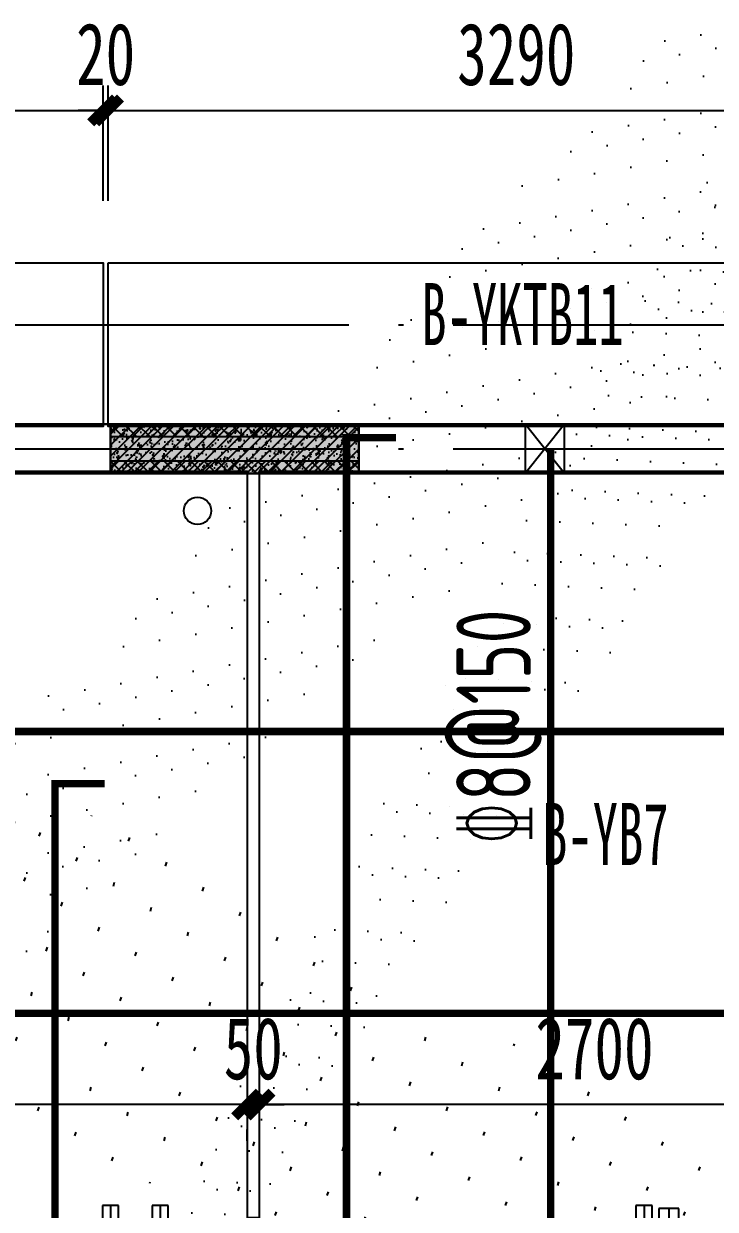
# Model space of a CAD drawing. Extents: x -3200779283 to -8106663, y 659664 to 1123462.
# Drawn here: x -8165750 to -8162964, y 1013871 to 1018652 of the extents above; entities that cross this region are included whole.
import ezdxf
from ezdxf.enums import TextEntityAlignment as Align

# ---------------------------------------------------------------- set-up
doc = ezdxf.new("R2010")
doc.units = 0
doc.header["$LTSCALE"] = 1000
doc.header["$MEASUREMENT"] = 0
for name, pattern in [('125-墙体$0$CENTER2', [1.125, 0.75, -0.125, 0.125, -0.125]), ('125-墙体$0$CONTINOUS', [0]), ('3#-轴线$0$DOTE', [2.4200000000000004, 2, -0.2, 0.02, -0.2]), ('3#4#5#$0$DASH', [0.35, 0.25, -0.1]), ('DASH', [0.35, 0.25, -0.1])]:
    doc.linetypes.add(name, pattern=pattern)
doc.layers.get('Defpoints').update_dxf_attribs({"color": 30, "linetype": 'DASH'})
for name, color, linetype in [('125-墙体$0$DUCT-排烟中心线', 5, '125-墙体$0$CENTER2'), ('125-墙体$0$DUCT-排烟管', 2, 'Continuous'), ('125-墙体$0$DUCT-送风中心线', 5, '125-墙体$0$CENTER2'), ('125-墙体$0$DUCT-送风管', 4, 'Continuous'), ('125-墙体$0$S-SLAB-HOLE', 5, 'Continuous'), ('125-墙体$0$S-WALL', 40, 'Continuous'), ('125-墙体$0$S-WALL-BEAM', 120, 'Continuous'), ('125-墙体$0$S-WALL-COLU', 252, '125-墙体$0$CONTINOUS'), ('125-墙体$0$S-WALL-COLU-HATC', 16, 'Continuous'), ('125-墙体$0$S-WALL-HATC', 253, 'Continuous'), ('125-墙体$0$提结构条件', 7, 'Continuous'), ('125-墙体$0$暖-首层和标准层暖通套管_TZ$0$H-暖洞-穿梁', 3, 'Continuous'), ('3#-轴线$0$A-ANNO-DOTE', 10, '3#-轴线$0$DOTE'), ('3#4#5#$0$PC-SLAB', 6, '3#4#5#$0$DASH'), ('3#4#5#$0$S-ANNO-TEXT', 7, 'Continuous'), ('3#4#5#$0$S-DIMS-SLAB', 120, 'Continuous'), ('3#4#5#$0$S-PC-FQ-WYQ', 4, 'Continuous'), ('3#4#5#$0$S-PC-SLAB', 6, 'Continuous'), ('3#4#5#$0$S-WALL-HATC', 253, 'Continuous'), ('S-ANNO-TEXT', 7, 'Continuous'), ('S-REIN', 1, 'Continuous')]:
    doc.layers.add(name, color=color, linetype=linetype)
doc.layers.add('提资不打印', color=2, linetype='Continuous', plot=False)
doc.styles.add('3#4#5#$0$外部参照 1$0$宋体', font='', dxfattribs={"width": 0.8})
doc.styles.add('3#4#5#$0$楷体', font='', dxfattribs={"width": 0.7})
doc.styles.add('FromPkpm', font='Pkpmeng', dxfattribs={"width": 0.7, "bigfont": 'Pkpmchn'})
doc.styles.get('3#4#5#$0$外部参照 1$0$宋体').set_extended_font_data('SimSun')
doc.styles.get('3#4#5#$0$楷体').set_extended_font_data('KaiTi_GB2312')
doc.dimstyles.new('3#4#5#$0$TSSD_100_100', dxfattribs={"dimtxt": 250, "dimasz": 100, "dimexe": 100, "dimexo": 250, "dimgap": 100, "dimtad": 1, "dimdec": 0, "dimzin": 0, "dimdsep": 46, "dimtxsty": '3#4#5#$0$楷体', "dimblk": '3#4#5#$0$_ArchTick', "dimcen": 0, "dimdle": 100, "dimclrt": 7, "dimadec": 0, "dimazin": 0, "dimtfac": 1, "dimtdec": 0, "dimtix": 1, "dimtmove": 2, "dimatfit": 3, "dimfxl": 1, "dimtolj": 1, "dimtzin": 0, "dimarcsym": 0})

# ---------------------------------------------------------------- blocks, each defined once
blk = doc.blocks.new('jf')
at = {"layer": 'S-REIN', "const_width": 30}
for points in [[(-8161527.666261923, 1005775.647708604), (-8161727.666261923, 1005775.647830674), (-8161727.665773642, 1016983.108613819), (-8161527.665773642, 1016983.108491749)], [(-8168046.750932201, 1015598.000861946), (-8168046.750932201, 1015798.000861946), (-8159234.029296994, 1015798.000861946), (-8159234.029296994, 1015598.000861946)], [(-8162702.726329698, 1011888.004768196), (-8162902.726329698, 1011888.004768196), (-8162902.725841417, 1015588.004768196), (-8162702.725841417, 1015588.004768196)]]:
    blk.add_lwpolyline(points, dxfattribs=at)
at = {"layer": '提资不打印', "color": 2, "const_width": 30}
for points in [[(-8160904.967192148, 1013738.005256478), (-8160904.967192148, 1016938.000861946)], [(-8167976.750932201, 1014662.003791634), (-8159276.793900951, 1014662.003791634)]]:
    blk.add_lwpolyline(points, dxfattribs=at)
at = {"layer": '提资不打印', "lineweight": 25, "style": 'FromPkpm', "width": 0.7}
blk.add_text('%%1328@150', height=300, rotation=90, dxfattribs=at).set_placement((-8160984.967192148, 1015338.002815071))
blk = doc.blocks.new('3#4#5#$0$B-YWQ2')
at = {"layer": '3#4#5#$0$S-PC-FQ-WYQ'}
h = blk.add_hatch(dxfattribs=at)
h.set_pattern_fill('ANSI37', color=256, scale=12, angle=180)
h.set_pattern_definition([(225, (-657507.1811856697, -531964.0313569249), (26.94076836320745, -26.94076836320746), []), (315, (-657507.1811856697, -531964.0313569249), (26.94076836320746, 26.94076836320745), [])])
h.paths.add_polyline_path([(-143805.760363081, 329838.378574529), (-143805.760363081, 329888.378574529), (-144305.7646883298, 329888.3786142177), (-144305.7646883298, 329838.3786142177)])
h = blk.add_hatch(dxfattribs=at)
h.set_pattern_fill('ANSI37', color=256, scale=12, angle=180)
h.set_pattern_definition([(225, (-655807.1767984, -531964.0314528265), (26.94076836320745, -26.94076836320746), []), (315, (-655807.1767984, -531964.0314528265), (26.94076836320746, 26.94076836320745), [])])
h.paths.add_polyline_path([(-141605.7606210168, 329838.3781581313), (-141605.7606210168, 329888.3781581313), (-142605.76030106, 329888.3785183162), (-142605.76030106, 329838.3785183162)])
h = blk.add_hatch(dxfattribs=at)
h.set_pattern_fill('ANSI37', color=256, scale=12, angle=180)
h.set_pattern_definition([(225, (-653107.1819316256, -531964.0318592056), (26.94076836320745, -26.94076836320746), []), (315, (-653107.1819316256, -531964.0318592056), (26.94076836320746, 26.94076836320745), [])])
h.paths.add_polyline_path([(-139605.8072693339, 329838.3779761113), (-139605.8072693339, 329888.3779761113), (-140105.7606210243, 329888.3781071344), (-140105.7606210243, 329838.3781071344)])
h = blk.add_hatch(dxfattribs=at)
h.set_pattern_fill('ANSI37', color=256, scale=12, angle=180)
h.set_pattern_definition([(225, (-657507.1811856623, -532114.0313541479), (26.94076836320745, -26.94076836320746), []), (315, (-657507.1811856623, -532114.0313541479), (26.94076836320746, 26.94076836320745), [])])
h.paths.add_polyline_path([(-143805.7603630736, 329688.3785773062), (-143805.7603630736, 329738.3785773062), (-144305.7646883223, 329738.3786169949), (-144305.7646883223, 329688.3786169949)])
h = blk.add_hatch(dxfattribs=at)
h.set_pattern_fill('ANSI37', color=256, scale=12, angle=180)
h.set_pattern_definition([(225, (-655807.1767983926, -532114.0314500495), (26.94076836320745, -26.94076836320746), []), (315, (-655807.1767983926, -532114.0314500495), (26.94076836320746, 26.94076836320745), [])])
h.paths.add_polyline_path([(-141605.7606210094, 329688.3781609085), (-141605.7606210094, 329738.3781609085), (-142605.7603010526, 329738.3785210934), (-142605.7603010526, 329688.3785210934)])
h = blk.add_hatch(dxfattribs=at)
h.set_pattern_fill('ANSI37', color=256, scale=12, angle=180)
h.set_pattern_definition([(225, (-653107.1819316181, -532114.0318564288), (26.94076836320745, -26.94076836320746), []), (315, (-653107.1819316181, -532114.0318564288), (26.94076836320746, 26.94076836320745), [])])
h.paths.add_polyline_path([(-139605.8072693264, 329688.3779788885), (-139605.8072693264, 329738.3779788885), (-140105.7606210168, 329738.3781099116), (-140105.7606210168, 329688.3781099116)])
for points in [[(-144305.7646883223, 329688.378616709), (-144305.7646883223, 329888.3786170527), (-143805.760363081, 329888.3785773639), (-143805.760363081, 329688.3785770203)], [(-143805.760363081, 329838.378574529), (-143805.760363081, 329888.378574529), (-144305.7646883298, 329888.3786142177), (-144305.7646883298, 329838.3786142177)], [(-143805.760363081, 329888.3809476119), (-142605.760374493, 329888.3809476119), (-142605.760374493, 329688.3783389947), (-143805.760363081, 329688.3783389947)], [(-141605.7606210168, 329838.3781581313), (-141605.7606210168, 329888.3781581313), (-142605.76030106, 329888.3785183162), (-142605.76030106, 329838.3785183162)], [(-142605.7603010526, 329688.3785208075), (-142605.7603010526, 329888.3785211511), (-141605.7606210168, 329888.3781609662), (-141605.7606210168, 329688.3781606226)], [(-141605.7606210168, 329888.3782881502), (-140105.7606888157, 329888.3782833477), (-140105.7606888157, 329688.378028636), (-141605.7606210168, 329688.3780334386)], [(-139605.8072693339, 329838.3779761113), (-139605.8072693339, 329888.3779761113), (-140105.7606210243, 329888.3781071344), (-140105.7606210243, 329838.3781071344)], [(-140105.7606210168, 329688.3781096257), (-140105.7606210168, 329888.3781099693), (-139605.8072693339, 329888.3779789462), (-139605.8072693339, 329688.3779786025)], [(-143805.7603630736, 329688.3785773062), (-143805.7603630736, 329738.3785773062), (-144305.7646883223, 329738.3786169949), (-144305.7646883223, 329688.3786169949)], [(-141605.7606210094, 329688.3781609085), (-141605.7606210094, 329738.3781609085), (-142605.7603010526, 329738.3785210934), (-142605.7603010526, 329688.3785210934)], [(-139605.8072693264, 329688.3779788885), (-139605.8072693264, 329738.3779788885), (-140105.7606210168, 329738.3781099116), (-140105.7606210168, 329688.3781099116)]]:
    blk.add_lwpolyline(points, close=True, dxfattribs=at)
blk = doc.blocks.new('3#4#5#$0$A$C53EF3948')
at = {"layer": '3#4#5#$0$S-PC-FQ-WYQ'}
blk.add_blockref('3#4#5#$0$B-YWQ2', (148006.0000690809, -329888.3812170064), dxfattribs=at)
blk = doc.blocks.new('3#4#5#$0$ban111')
at = {"layer": '3#4#5#$0$S-WALL-HATC', "ltscale": 100}
h = blk.add_hatch(dxfattribs=at)
h.set_pattern_fill('AR-CONC', color=256, scale=25, angle=-360.0000000000001, style=0)
h.set_pattern_definition([(49.99999999999994, (-2021081921.688322, 37341211722.80318), (179.3150456501884, -15.68803374564894), [18.75, -206.25]), (355, (-2021081921.688322, 37341211722.80318), (-34.68783340324983, 188.048033425003), [15, -165]), (100.4513999999999, (-2021081906.745402, 37341211721.49584), (144.6273454285055, 172.3598855152383), [15.93504749999993, -175.2855279999988]), (46.18419999999992, (-2021081921.688322, 37341211772.80318), (266.8102621564111, -41.37975358225476), [28.125, -309.3749999999999]), (96.63559999999993, (-2021081899.454136, 37341211769.35485), (233.6656763871761, 243.5294677251102), [23.90257199999984, -262.9282499999974]), (351.1841999999999, (-2021081921.688322, 37341211772.80318), (233.665486283407, 243.5296502313309), [22.49999999999984, -247.4999999999987]), (20.99999999999995, (-2021081896.688322, 37341211760.30318), (149.2267630296153, -100.6547226663348), [18.75, -206.25]), (326, (-2021081896.688322, 37341211760.30318), (60.8288329803956, 181.2875112617132), [15, -165]), (71.45139999999999, (-2021081884.252764, 37341211751.91528), (210.0556571453726, 80.63262417748791), [15.9350475, -175.285528]), (37.49999999999994, (-2021081921.688322, 37341211722.80318), (3.039963829322741, 83.22346345782788), [0, -162.9999999999988, 0, -167.4999999999988, 0, -165.6249999999988]), (7.499999999999932, (-2021081921.688322, 37341211722.80318), (65.76738436053724, 98.60292797059), [0, -95.5, 0, -159.25, 0, -63.125]), (327.4999999999999, (-2021081977.438322, 37341211722.80318), (133.4556090431022, -5.638717933595058), [0, -62.49999999999999, 0, -195, 0, -258.7499999999999]), (317.4999999999999, (-2021082002.438322, 37341211722.80318), (145.7965423355966, 25.0262455830793), [0, -81.25, 0, -129.5, 0, -183.75])])
h.paths.add_polyline_path([(-225982.0008890695, 409975.0001695258), (-225932.0008433646, 409975.0001634318), (-225932.0009347743, 412975.0000455689), (-225982.0009804791, 412975.0000516628)])
at = {"layer": '3#4#5#$0$S-PC-SLAB'}
for points in [[(-228982.0009347743, 409965.0000553694), (-228982.0009347743, 412985.0000553694), (-225982.0009347743, 412985.0000553694), (-225982.0009347743, 409965.0000553694)], [(-225932.0008750532, 409965.0001437321), (-225932.0008750532, 412985.0001437321), (-223232.0008750532, 412985.0001437321), (-223232.0008750532, 409965.0001437321)]]:
    blk.add_lwpolyline(points, close=True, dxfattribs=at)
at = {"layer": '3#4#5#$0$S-WALL-HATC', "ltscale": 100}
blk.add_lwpolyline([(-225982.0008890695, 409975.0001695258), (-225932.0008433646, 409975.0001634318), (-225932.0009347743, 412975.0000455689), (-225982.0009804791, 412975.0000516628)], close=True, dxfattribs=at)
blk = doc.blocks.new('3#4#5#$0$_ArchTick')
at = {"color": 0, "linetype": 'ByBlock', "const_width": 0.4}
blk.add_lwpolyline([(-0.5, -0.5), (0.5, 0.5)], dxfattribs=at)
blk = doc.blocks.new('*D842')
at = {"layer": '3#4#5#$0$S-DIMS-SLAB', "color": 0, "lineweight": -2, "transparency": 16777216}
for p, q in [((152946.8017362366, 163030.5393870637), (149746.8017362366, 163030.5393870637)), ((149846.8017362366, 162884.1967320229), (149846.8017362366, 162930.5393870637)), ((152846.8017362366, 162884.196732023), (152846.8017362366, 162930.5393870637))]:
    blk.add_line(p, q, dxfattribs=at)
at = {"layer": 'Defpoints', "color": 0, "transparency": 16777216}
for p in [(149846.8017362366, 163134.1967320229), (152846.8017362366, 163134.196732023), (149846.8017362366, 163030.5393870637)]:
    blk.add_point(p, dxfattribs=at)
at = {"layer": '3#4#5#$0$S-DIMS-SLAB', "color": 0, "lineweight": -2, "transparency": 16777216, "xscale": 100, "yscale": 100, "zscale": 100, "rotation": 180}
blk.add_blockref('3#4#5#$0$_ArchTick', (149846.8017362366, 163030.5393870637), dxfattribs=at)
at = {"layer": '3#4#5#$0$S-DIMS-SLAB', "color": 0, "lineweight": -2, "transparency": 16777216, "xscale": 100, "yscale": 100, "zscale": 100}
blk.add_blockref('3#4#5#$0$_ArchTick', (152846.8017362366, 163030.5393870637), dxfattribs=at)
at = {"layer": '3#4#5#$0$S-DIMS-SLAB', "color": 7, "transparency": 16777216, "insert": (151346.8017362366, 163255.5393870637), "char_height": 250, "attachment_point": 5, "style": '3#4#5#$0$楷体'}
blk.add_mtext('\\A1;3000', dxfattribs=at)
blk = doc.blocks.new('*D843')
at = {"layer": '3#4#5#$0$S-DIMS-SLAB', "color": 0, "lineweight": -2, "transparency": 16777216}
for p, q in [((152846.8017362366, 163030.5393870637), (152746.8017362366, 163030.5393870637)), ((152896.8017362366, 163030.5393870637), (152846.8017362366, 163030.5393870637)), ((152896.8017362366, 163030.5393870637), (152996.8017362366, 163030.5393870637)), ((152846.8017362366, 162884.196732023), (152846.8017362366, 162930.5393870637)), ((152896.8017362366, 162884.196732023), (152896.8017362366, 162930.5393870637))]:
    blk.add_line(p, q, dxfattribs=at)
at = {"layer": 'Defpoints', "color": 0, "transparency": 16777216}
for p in [(152846.8017362366, 163134.196732023), (152896.8017362366, 163134.196732023), (152846.8017362366, 163030.5393870637)]:
    blk.add_point(p, dxfattribs=at)
at = {"layer": '3#4#5#$0$S-DIMS-SLAB', "color": 0, "lineweight": -2, "transparency": 16777216, "xscale": 100, "yscale": 100, "zscale": 100}
blk.add_blockref('3#4#5#$0$_ArchTick', (152846.8017362366, 163030.5393870637), dxfattribs=at)
at = {"layer": '3#4#5#$0$S-DIMS-SLAB', "color": 0, "lineweight": -2, "transparency": 16777216, "xscale": 100, "yscale": 100, "zscale": 100, "rotation": 180}
blk.add_blockref('3#4#5#$0$_ArchTick', (152896.8017362366, 163030.5393870637), dxfattribs=at)
at = {"layer": '3#4#5#$0$S-DIMS-SLAB', "color": 7, "transparency": 16777216, "insert": (152871.8017362366, 163255.5393870637), "char_height": 250, "attachment_point": 5, "style": '3#4#5#$0$楷体'}
blk.add_mtext('\\A1;50', dxfattribs=at)
blk = doc.blocks.new('*D844')
at = {"layer": '3#4#5#$0$S-DIMS-SLAB', "color": 0, "lineweight": -2, "transparency": 16777216}
for p, q in [((155696.8017959576, 163030.5394754264), (152796.8017959576, 163030.5394754264)), ((152896.8017959576, 162884.1968203855), (152896.8017959576, 162930.5394754264)), ((155596.8017959576, 162884.1968203856), (155596.8017959576, 162930.5394754264))]:
    blk.add_line(p, q, dxfattribs=at)
at = {"layer": 'Defpoints', "color": 0, "transparency": 16777216}
for p in [(152896.8017959576, 163134.1968203855), (155596.8017959576, 163134.1968203856), (152896.8017959576, 163030.5394754264)]:
    blk.add_point(p, dxfattribs=at)
at = {"layer": '3#4#5#$0$S-DIMS-SLAB', "color": 0, "lineweight": -2, "transparency": 16777216, "xscale": 100, "yscale": 100, "zscale": 100, "rotation": 180}
blk.add_blockref('3#4#5#$0$_ArchTick', (152896.8017959576, 163030.5394754264), dxfattribs=at)
at = {"layer": '3#4#5#$0$S-DIMS-SLAB', "color": 0, "lineweight": -2, "transparency": 16777216, "xscale": 100, "yscale": 100, "zscale": 100}
blk.add_blockref('3#4#5#$0$_ArchTick', (155596.8017959576, 163030.5394754264), dxfattribs=at)
at = {"layer": '3#4#5#$0$S-DIMS-SLAB', "color": 7, "transparency": 16777216, "insert": (154246.8017959576, 163255.5394754264), "char_height": 250, "attachment_point": 5, "style": '3#4#5#$0$楷体'}
blk.add_mtext('\\A1;2700', dxfattribs=at)
blk = doc.blocks.new('*D903')
at = {"layer": '3#4#5#$0$S-DIMS-SLAB', "color": 0, "lineweight": -2, "transparency": 16777216}
for p, q in [((149563.1474649379, 330788.5243909291), (149563.1474649379, 331253.5)), ((152853.1474649378, 330788.5243909291), (152853.1474649378, 331253.5)), ((149463.1474649379, 331153.5), (152953.1474649378, 331153.5))]:
    blk.add_line(p, q, dxfattribs=at)
at = {"layer": 'Defpoints', "color": 0, "transparency": 16777216}
for p in [(152853.1474649378, 331153.5), (149563.1474649379, 330538.5243909291), (152853.1474649378, 330538.5243909291)]:
    blk.add_point(p, dxfattribs=at)
at = {"layer": '3#4#5#$0$S-DIMS-SLAB', "color": 0, "lineweight": -2, "transparency": 16777216, "xscale": 100, "yscale": 100, "zscale": 100, "rotation": 180}
blk.add_blockref('3#4#5#$0$_ArchTick', (149563.1474649379, 331153.5), dxfattribs=at)
at = {"layer": '3#4#5#$0$S-DIMS-SLAB', "color": 0, "lineweight": -2, "transparency": 16777216, "xscale": 100, "yscale": 100, "zscale": 100}
blk.add_blockref('3#4#5#$0$_ArchTick', (152853.1474649378, 331153.5), dxfattribs=at)
at = {"layer": '3#4#5#$0$S-DIMS-SLAB', "color": 7, "transparency": 16777216, "insert": (151208.1474649378, 331378.5), "char_height": 250, "attachment_point": 5, "style": '3#4#5#$0$楷体'}
blk.add_mtext('\\A1;3290', dxfattribs=at)
blk = doc.blocks.new('*D906')
at = {"layer": '3#4#5#$0$S-DIMS-SLAB', "color": 0, "lineweight": -2, "transparency": 16777216}
for p, q in [((146543.1474649379, 330788.5243909291), (146543.1474649379, 331253.5)), ((149543.1474649378, 330788.5243909291), (149543.1474649378, 331253.5)), ((146443.1474649379, 331153.5), (149643.1474649378, 331153.5))]:
    blk.add_line(p, q, dxfattribs=at)
at = {"layer": 'Defpoints', "color": 0, "transparency": 16777216}
for p in [(149543.1474649378, 331153.5), (146543.1474649379, 330538.5243909291), (149543.1474649378, 330538.5243909291)]:
    blk.add_point(p, dxfattribs=at)
at = {"layer": '3#4#5#$0$S-DIMS-SLAB', "color": 0, "lineweight": -2, "transparency": 16777216, "xscale": 100, "yscale": 100, "zscale": 100, "rotation": 180}
blk.add_blockref('3#4#5#$0$_ArchTick', (146543.1474649379, 331153.5), dxfattribs=at)
at = {"layer": '3#4#5#$0$S-DIMS-SLAB', "color": 0, "lineweight": -2, "transparency": 16777216, "xscale": 100, "yscale": 100, "zscale": 100}
blk.add_blockref('3#4#5#$0$_ArchTick', (149543.1474649378, 331153.5), dxfattribs=at)
at = {"layer": '3#4#5#$0$S-DIMS-SLAB', "color": 7, "transparency": 16777216, "insert": (148043.1474649378, 331378.5), "char_height": 250, "attachment_point": 5, "style": '3#4#5#$0$楷体'}
blk.add_mtext('\\A1;3000', dxfattribs=at)
blk = doc.blocks.new('*D907')
at = {"layer": '3#4#5#$0$S-DIMS-SLAB', "color": 0, "lineweight": -2, "transparency": 16777216}
for p, q in [((149543.1474649378, 330788.5243909291), (149543.1474649378, 331253.5)), ((149563.1474649379, 330788.5243909291), (149563.1474649379, 331253.5)), ((149543.1474649378, 331153.5), (149443.1474649378, 331153.5)), ((149543.1474649378, 331153.5), (149563.1474649379, 331153.5)), ((149563.1474649379, 331153.5), (149663.1474649379, 331153.5))]:
    blk.add_line(p, q, dxfattribs=at)
at = {"layer": 'Defpoints', "color": 0, "transparency": 16777216}
for p in [(149563.1474649379, 331153.5), (149543.1474649378, 330538.5243909291), (149563.1474649379, 330538.5243909291)]:
    blk.add_point(p, dxfattribs=at)
at = {"layer": '3#4#5#$0$S-DIMS-SLAB', "color": 0, "lineweight": -2, "transparency": 16777216, "xscale": 100, "yscale": 100, "zscale": 100}
blk.add_blockref('3#4#5#$0$_ArchTick', (149543.1474649378, 331153.5), dxfattribs=at)
at = {"layer": '3#4#5#$0$S-DIMS-SLAB', "color": 0, "lineweight": -2, "transparency": 16777216, "xscale": 100, "yscale": 100, "zscale": 100, "rotation": 180}
blk.add_blockref('3#4#5#$0$_ArchTick', (149563.1474649379, 331153.5), dxfattribs=at)
at = {"layer": '3#4#5#$0$S-DIMS-SLAB', "color": 7, "transparency": 16777216, "insert": (149553.1474649378, 331378.5), "char_height": 250, "attachment_point": 5, "style": '3#4#5#$0$楷体'}
blk.add_mtext('\\A1;20', dxfattribs=at)
blk = doc.blocks.new('125-墙体$0$rtret')
at = {"layer": '125-墙体$0$暖-首层和标准层暖通套管_TZ$0$H-暖洞-穿梁', "color": 3}
for p, q in [((53777.45084473341, 61921.49800726742), (53618.45084473352, 61721.49800733983)), ((53777.45084473341, 61721.49800733983), (53618.45084473352, 61921.49800726742))]:
    blk.add_line(p, q, dxfattribs=at)
blk.add_lwpolyline([(53777.45084473341, 61921.49800726742), (53618.45084473352, 61921.49800726742), (53618.45084473352, 61721.49800733983), (53777.45084473341, 61721.49800733983)], close=True, dxfattribs=at)
blk = doc.blocks.new('125-墙体$0$she')
at = {"layer": '125-墙体$0$DUCT-排烟中心线'}
for p, q in [((5300.000300035208, -3050.689154202279), (5300.000300035223, -3349.31108146171)), ((5500.000150017608, -3050.689384998579), (5500.000150017622, -3349.311312258011)), ((7449.829196583538, -3050.68961579488), (7449.829196583552, -3349.311543054311))]:
    blk.add_line(p, q, dxfattribs=at)
at = {"layer": '125-墙体$0$DUCT-排烟管'}
for p, q in [((5267.500300035208, -3050.689154202279), (5267.500300035223, -3349.31108146171)), ((5332.500300035208, -3050.689154202279), (5267.500300035208, -3050.689154202279)), ((5332.500300035223, -3349.31108146171), (5332.500300035208, -3050.689154202279)), ((5467.500150017608, -3050.689384998579), (5467.500150017622, -3349.311312258011)), ((5532.500150017608, -3050.689384998579), (5467.500150017608, -3050.689384998579)), ((5532.500150017622, -3349.311312258011), (5532.500150017608, -3050.689384998579)), ((7482.329196583552, -3349.311543054311), (7482.329196583538, -3050.68961579488))]:
    blk.add_line(p, q, dxfattribs=at)
at = {"layer": '125-墙体$0$DUCT-送风中心线'}
blk.add_line((7549.829196583538, -3063.748486237739), (7549.829196583538, -3330.976503901729), dxfattribs=at)
at = {"layer": '125-墙体$0$DUCT-送风管'}
for p, q in [((7509.829196583538, -3063.748486237739), (7509.829196583538, -3330.976503901729)), ((7589.829196583538, -3330.976503901729), (7589.829196583538, -3063.748486237739))]:
    blk.add_line(p, q, dxfattribs=at)
at = {"layer": '125-墙体$0$提结构条件'}
blk.add_blockref('125-墙体$0$rtret', (-46647.95084473345, -61821.5067575188), dxfattribs=at)
blk = doc.blocks.new('125-墙体')
at = {"layer": '125-墙体$0$S-WALL-COLU-HATC'}
h = blk.add_hatch(dxfattribs=at)
h.set_pattern_fill('AR-CONC', color=256, scale=10)
h.set_pattern_definition([(49.99999999999999, (14790.72775740876, -241007.8147561451), (71.72601826007535, -6.275213498259511), [7.5, -82.5]), (355, (14790.72775740876, -241007.8147561451), (-13.8751333613, 75.21921337000119), [6, -66]), (100.4514, (14796.70492540876, -241008.3376901451), (57.85093817140216, 68.94395420609536), [6.374018999999982, -70.1142111999997]), (46.18420000000002, (14790.72775740876, -240987.8147561451), (106.7241048625644, -16.55190143290181), [11.24999999999992, -123.7499999999994]), (96.6356, (14799.62143190876, -240989.1940868451), (93.46627055487033, 97.41178709004417), [9.561028799999999, -105.1713]), (351.1842, (14790.72775740876, -240987.8147561451), (93.46619451336272, 97.41186009253246), [9, -99]), (21, (14800.72775740876, -240992.8147561451), (59.69070521184616, -40.26188906653388), [7.5, -82.5]), (326.0000000000001, (14800.72775740876, -240992.8147561451), (24.33153319215817, 72.5150045046853), [6, -66]), (71.4514, (14805.70198070876, -240996.1699167451), (84.02226285814899, 32.25304967099524), [6.374019000000001, -70.1142112]), (37.50000000000001, (14790.72775740876, -241007.8147561451), (1.215985531729067, 33.28938538313115), [0, -65.19999999999999, 0, -67, 0, -66.25]), (7.499999999999999, (14790.72775740876, -241007.8147561451), (26.30695374421486, 39.44117118823603), [0, -38.2, 0, -63.7, 0, -25.25]), (327.5, (14768.42775740876, -241007.8147561451), (53.3822436172409, -2.255487173437976), [0, -25, 0, -78, 0, -103.5]), (317.5, (14758.42775740876, -241007.8147561451), (58.31861693423862, 10.01049823323177), [0, -32.5, 0, -51.8, 0, -73.5])])
h.paths.add_polyline_path([(6300, -99.9995030995342), (6300, 100.0004969004658), (5300, 99.99939752748469), (5300, -100.0006024725153)])
h = blk.add_hatch(dxfattribs=at)
h.set_pattern_fill('ANSI31', color=256, scale=250, style=0)
h.set_pattern_definition([(45, (14790.72775740876, -241007.8147561451), (-22.09708691207961, 22.09708691207961), [])])
h.paths.add_polyline_path([(6300, -99.9995030995342), (6300, 100.0004969004658), (5300, 99.99939752748469), (5300, -100.0006024725153)])
at = {"layer": '125-墙体$0$S-WALL-HATC'}
blk.add_hatch(color=256, dxfattribs=at).paths.add_polyline_path([(6300, 100), (5300, 99.99939752748469), (5300, -100.0006024725153), (6300, -100)])
at = {"layer": '125-墙体$0$DUCT-排烟管'}
for p, q in [((7417.329196583538, -3050.68961579488), (7417.329196583552, -3349.311543054311)), ((7482.329196583538, -3050.68961579488), (7417.329196583538, -3050.68961579488))]:
    blk.add_line(p, q, dxfattribs=at)
at = {"layer": '125-墙体$0$DUCT-送风管'}
blk.add_line((7589.829196583538, -3063.748486237739), (7509.829196583538, -3063.748486237739), dxfattribs=at)
at = {"layer": '125-墙体$0$S-SLAB-HOLE'}
blk.add_circle((5649.99999997113, -249.9999999994767), 55, dxfattribs=at)
at = {"layer": '125-墙体$0$S-WALL'}
for p, q in [((6300, 100), (5300, 100)), ((5300, -100), (5300, 100)), ((6300, -100), (6300, 100)), ((6300, -100), (5300, -100))]:
    blk.add_line(p, q, dxfattribs=at)
at = {"layer": '125-墙体$0$S-WALL-BEAM'}
for points in [[(4100, 100.0003920234158), (4100, -100), (5300, -100.0006024725153), (5300, 99.99978955090046)], [(6300, 100.0003920234158), (6300, -100), (7800, -100.0006024725153), (7800, 99.99978955090045)]]:
    blk.add_lwpolyline(points, close=True, dxfattribs=at)
at = {"layer": '125-墙体$0$S-WALL-COLU', "lineweight": -2}
blk.add_lwpolyline([(6300, -99.9995030995342), (6300, 100.0004969004658), (5300, 99.99939752748469), (5300, -100.0006024725153)], close=True, dxfattribs=at)
blk.add_blockref('125-墙体$0$she', (0, 0))
blk = doc.blocks.new('3#-轴线')
at = {"layer": '3#-轴线$0$A-ANNO-DOTE'}
for points in [[(-3000, 500), (44800, 500)], [(-3000, 0), (44800, 0)]]:
    blk.add_lwpolyline(points, dxfattribs=at)
blk = doc.blocks.new('3#4#5#$0$5#')
at = {"layer": '3#4#5#$0$S-ANNO-TEXT'}
blk.add_blockref('3#4#5#$0$ban111', (378828.8026710108, -247399.8572734847), dxfattribs=at)
at = {"layer": '3#4#5#$0$PC-SLAB', "linetype": 'ByBlock', "style": '3#4#5#$0$外部参照 1$0$宋体', "width": 0.6}
blk.add_text('B-YB7', height=250, dxfattribs=at).set_placement((154290.8017455965, 164121.7532926081), align=Align.MIDDLE)
at = {"layer": '3#4#5#$0$S-DIMS-SLAB'}
for base, p1, p2, picture, middle in [((149846.8017362366, 163030.5393870637), (152846.8017362366, 163134.196732023), (149846.8017362366, 163134.1967320229), '*D842', (151346.8017362366, 163255.5393870637)), ((152846.8017362366, 163030.5393870637), (152896.8017362366, 163134.196732023), (152846.8017362366, 163134.196732023), '*D843', (152871.8017362366, 163255.5393870637)), ((152896.8017959576, 163030.5394754264), (155596.8017959576, 163134.1968203856), (152896.8017959576, 163134.1968203855), '*D844', (154246.8017959576, 163255.5394754264))]:
    dim = blk.add_linear_dim(base=base, p1=p1, p2=p2, angle=180, dimstyle='3#4#5#$0$TSSD_100_100', dxfattribs=at)
    dim.commit()
    dim.dimension.update_dxf_attribs({"geometry": picture, "text_midpoint": middle})
blk = doc.blocks.new('3#4#5#$0$3#屋顶层悬挑板')
at = {"layer": '3#4#5#$0$S-PC-SLAB'}
for points in [[(146543.1474649378, 330538.5243909291), (149543.1474649378, 330538.5243909291), (149543.1474649378, 329878.5243909291), (146543.1474649378, 329878.5243909291)], [(149563.1474649378, 330538.5243909291), (152853.1474649378, 330538.5243909291), (152853.1474649378, 329878.5243909291), (149563.1474649378, 329878.5243909291)]]:
    blk.add_lwpolyline(points, close=True, dxfattribs=at)
at = {"layer": '3#4#5#$0$PC-SLAB', "linetype": 'ByBlock', "style": '3#4#5#$0$外部参照 1$0$宋体', "width": 0.6}
blk.add_text('B-YKTB11', height=250, dxfattribs=at).set_placement((151233.498411842, 330331.8198021226), align=Align.MIDDLE)
at = {"layer": '3#4#5#$0$S-DIMS-SLAB'}
for base, p1, p2, picture, middle in [((149543.1474649378, 331153.5), (146543.1474649379, 330538.5243909291), (149543.1474649378, 330538.5243909291), '*D906', (148043.1474649378, 331378.5)), ((149563.1474649379, 331153.5), (149543.1474649378, 330538.5243909291), (149563.1474649379, 330538.5243909291), '*D907', (149553.1474649378, 331378.5)), ((152853.1474649378, 331153.5), (149563.1474649379, 330538.5243909291), (152853.1474649378, 330538.5243909291), '*D903', (151208.1474649378, 331378.5))]:
    dim = blk.add_linear_dim(base=base, p1=p1, p2=p2, dimstyle='3#4#5#$0$TSSD_100_100', dxfattribs=at)
    dim.commit()
    dim.dimension.update_dxf_attribs({"geometry": picture, "text_midpoint": middle})

msp = doc.modelspace()

# ---------------------------------------------------------------- block references
for name in ['3#-轴线', '125-墙体']:
    msp.add_blockref(name, (-8170700.435511587, 1016938.001106087))
at = {"layer": '3#4#5#$0$S-ANNO-TEXT'}
msp.add_blockref('3#4#5#$0$A$C53EF3948', (-8170800.443592959, 1017038.144333236), dxfattribs=at)
at = {"layer": '3#4#5#$0$S-PC-SLAB'}
for name, p in [('3#4#5#$0$5#', (-8317697.236654709, 851263.1443662292)), ('3#4#5#$0$3#屋顶层悬挑板', (-8314973.59086895, 687149.6198890805))]:
    msp.add_blockref(name, p, dxfattribs=at)
at = {"layer": 'S-ANNO-TEXT'}
msp.add_blockref('jf', (-2722.006778582931, 0), dxfattribs=at)

doc.saveas('drawing.dxf')
